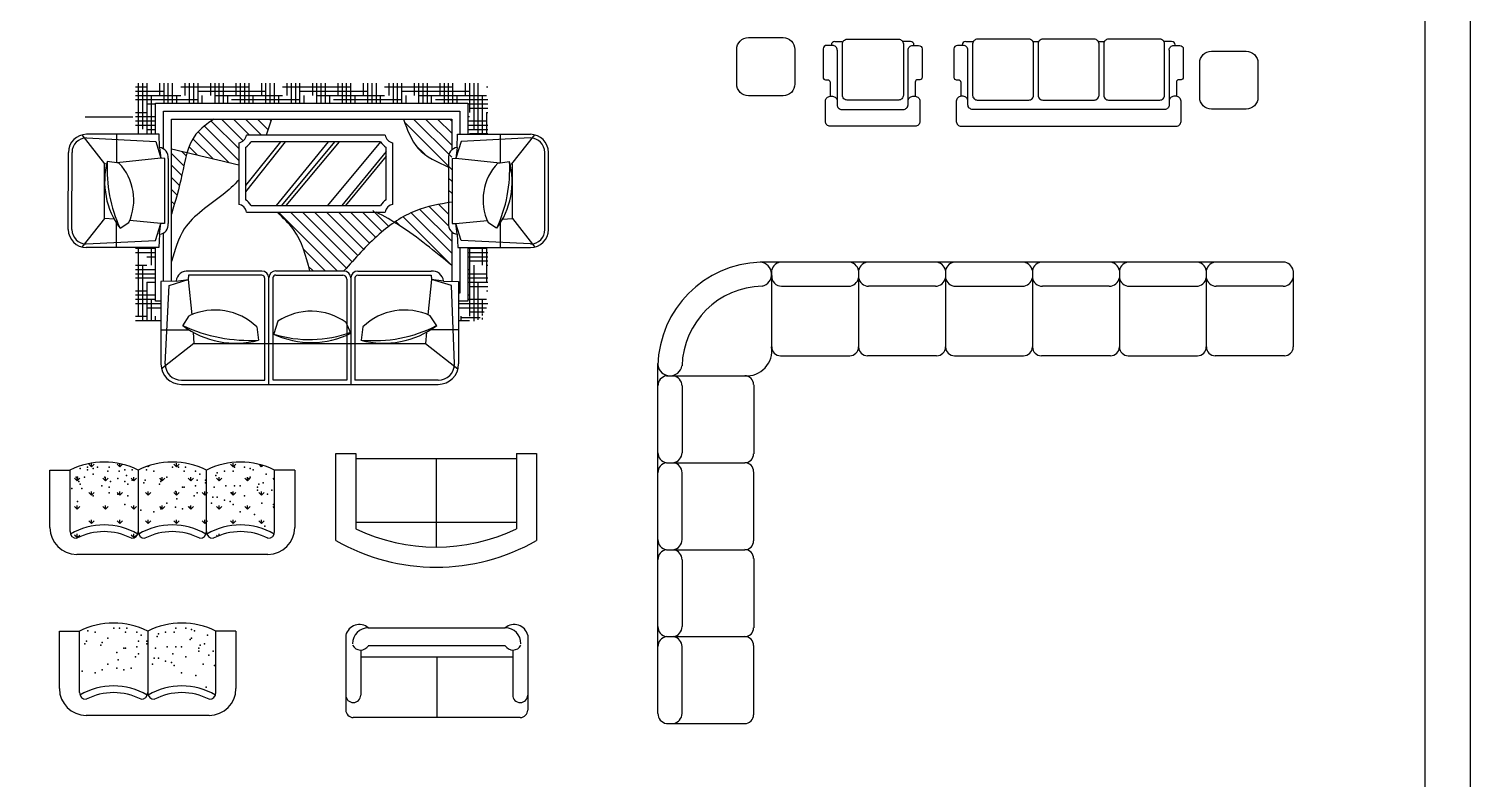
# Model space of a CAD drawing. Header units: inches. Extents: x 10.2 to 52.7, y 13.8 to 38.6.
# Drawn here: x 41.96 to 52.73, y 22.04 to 27.66 of the extents above; entities that cross this region are included whole.
import ezdxf

# ---------------------------------------------------------------- set-up
doc = ezdxf.new("R2010")
doc.units = ezdxf.units.IN
doc.header["$MEASUREMENT"] = 0
for name, color, linetype in [('02', 2, 'Continuous'), ('1', 1, 'Continuous'), ('4', 4, 'Continuous'), ('kadrbm', 4, 'Continuous')]:
    doc.layers.add(name, color=color, linetype=linetype)

# ---------------------------------------------------------------- blocks, each defined once
blk = doc.blocks.new('kadrbm')
at = {"layer": 'kadrbm', "color": 4}
blk.add_lwpolyline([(0, 0), (0, 24.797), (21, 24.797), (21, 0), (0, 0)], close=True, dxfattribs=at)
blk.add_lwpolyline([(20.663, 0.326), (20.663, 24.46), (0.337, 24.46), (0.337, 0.326), (20.663, 0.326)], dxfattribs=at)

msp = doc.modelspace()

# ---------------------------------------------------------------- hatches: boundary and pattern name
at = {"layer": '1'}
h = msp.add_hatch(dxfattribs=at)
h.set_pattern_fill('HOUND,_O', color=256, scale=0.02, angle=270)
h.set_pattern_definition([(270, (49.94884, 29.31705), (0.03175, -0.127), [0.508, -0.254]), (360, (49.94884, 29.31705), (-0.127, 0.03175), [0.508, -0.254])])
h.paths.add_polyline_path([(45.237, 27.1), (45.237, 26.867), (45.387, 26.867), (45.387, 27.25), (42.752, 27.25), (42.752, 26.867), (42.902, 26.867), (42.902, 27.1)])
h.paths.add_polyline_path([(45.387, 26.02), (45.237, 26.02), (45.237, 25.62), (45.169, 25.62), (45.169, 25.47), (45.308, 25.47), (45.31, 25.478), (45.322, 25.486), (45.333, 25.478), (45.344, 25.482), (45.356, 25.478), (45.365, 25.475), (45.37, 25.48), (45.356, 25.487), (45.362, 25.493), (45.355, 25.496), (45.342, 25.494), (45.342, 25.508), (45.352, 25.522), (45.342, 25.53), (45.351, 25.536), (45.359, 25.539), (45.363, 25.549), (45.369, 25.546), (45.382, 25.548), (45.387, 25.549), (45.387, 25.561), (45.384, 25.564), (45.375, 25.56), (45.38, 25.578), (45.387, 25.578)])
h.paths.add_polyline_path([(42.902, 25.62), (42.902, 26.02), (42.752, 26.02), (42.752, 25.47), (42.943, 25.47), (42.943, 25.62)])

# ---------------------------------------------------------------- linework, layer by layer
at = {"layer": '02'}
for p, q in [((47.956, 27.532), (47.956, 27.535)), ((47.982, 27.561), (48.039, 27.561)), ((47.999, 27.497), (47.999, 27.088)), ((48.547, 27.561), (48.489, 27.561)), ((48.573, 27.532), (48.573, 27.535)), ((48.933, 27.532), (48.933, 27.535)), ((48.96, 27.561), (49.017, 27.561)), ((49.462, 27.561), (49.507, 27.561)), ((49.952, 27.561), (49.997, 27.561)), ((50.5, 27.561), (50.442, 27.561)), ((50.482, 27.497), (50.482, 27.088)), ((50.526, 27.532), (50.526, 27.535)), ((42.524, 26.645), (42.353, 26.863)), ((42.524, 26.645), (42.353, 26.863)), ((42.611, 26.867), (42.611, 26.655)), ((43.873, 26.811), (43.575, 26.437)), ((43.873, 26.811), (43.575, 26.437)), ((43.838, 26.811), (43.575, 26.484)), ((43.575, 26.769), (43.575, 26.377)), ((44.585, 26.811), (43.617, 26.811)), ((44.194, 26.811), (43.804, 26.335)), ((44.241, 26.811), (43.845, 26.335)), ((44.276, 26.811), (43.876, 26.335)), ((44.276, 26.811), (43.876, 26.335)), ((44.585, 26.811), (44.188, 26.335)), ((44.585, 26.811), (44.188, 26.335)), ((44.627, 26.739), (44.295, 26.335)), ((44.627, 26.739), (44.295, 26.335)), ((44.627, 26.377), (44.627, 26.769)), ((42.537, 26.646), (42.52, 26.644)), ((42.52, 26.238), (42.52, 26.644)), ((42.943, 26.688), (42.614, 26.654)), ((42.943, 26.688), (42.614, 26.654)), ((44.627, 26.704), (44.323, 26.335)), ((44.627, 26.704), (44.323, 26.335)), ((43.617, 26.335), (44.585, 26.335)), ((42.52, 26.238), (42.352, 26.024)), ((42.52, 26.238), (42.352, 26.024)), ((42.594, 26.232), (42.52, 26.238)), ((42.594, 26.232), (42.52, 26.238)), ((42.61, 26.02), (42.61, 26.205)), ((42.942, 26.2), (42.71, 26.223)), ((42.942, 26.2), (42.71, 26.223)), ((51.334, 25.911), (47.423, 25.911)), ((43.147, 25.782), (43.173, 25.518)), ((43.147, 25.782), (43.173, 25.518)), ((47.509, 25.847), (47.509, 25.277)), ((48.159, 25.847), (48.159, 25.277)), ((48.809, 25.847), (48.809, 25.277)), ((49.459, 25.847), (49.459, 25.277)), ((50.109, 25.847), (50.109, 25.277)), ((50.759, 25.847), (50.759, 25.277)), ((51.409, 25.847), (51.409, 25.277)), ((47.584, 25.731), (48.084, 25.731)), ((48.734, 25.731), (48.234, 25.731)), ((48.884, 25.731), (49.384, 25.731)), ((50.034, 25.731), (49.534, 25.731)), ((50.184, 25.731), (50.684, 25.731)), ((51.334, 25.731), (50.834, 25.731)), ((42.943, 25.405), (43.153, 25.405)), ((43.184, 25.387), (43.19, 25.303)), ((43.19, 25.303), (42.948, 25.113)), ((43.19, 25.303), (42.948, 25.113)), ((43.19, 25.303), (44.921, 25.303)), ((46.659, 22.536), (46.659, 25.152)), ((47.576, 25.211), (48.093, 25.211)), ((48.743, 25.211), (48.226, 25.211)), ((48.876, 25.211), (49.393, 25.211)), ((50.043, 25.211), (49.526, 25.211)), ((50.176, 25.211), (50.693, 25.211)), ((51.343, 25.211), (50.826, 25.211)), ((43.096, 25.028), (43.72, 25.028)), ((44.332, 25.029), (43.781, 25.029)), ((46.723, 25.061), (47.308, 25.061)), ((46.839, 24.986), (46.839, 24.486)), ((47.375, 24.994), (47.375, 24.477)), ((42.423, 24.381), (42.403, 24.401)), ((42.423, 24.381), (42.423, 24.408)), ((42.423, 24.381), (42.443, 24.401)), ((42.635, 24.381), (42.615, 24.401)), ((42.635, 24.381), (42.635, 24.404)), ((42.635, 24.381), (42.654, 24.399)), ((42.635, 24.381), (42.654, 24.399)), ((42.847, 24.381), (42.843, 24.385)), ((42.847, 24.381), (42.843, 24.385)), ((42.847, 24.381), (42.856, 24.389)), ((42.847, 24.381), (42.847, 24.386)), ((43.06, 24.381), (43.04, 24.401)), ((43.06, 24.381), (43.06, 24.409)), ((43.06, 24.381), (43.079, 24.401)), ((43.484, 24.381), (43.464, 24.401)), ((43.484, 24.381), (43.484, 24.409)), ((43.484, 24.381), (43.504, 24.401)), ((43.696, 24.381), (43.679, 24.398)), ((43.696, 24.381), (43.696, 24.394)), ((43.696, 24.381), (43.706, 24.391)), ((43.696, 24.381), (43.706, 24.391)), ((45.601, 24.441), (44.401, 24.441)), ((46.723, 24.411), (47.308, 24.411)), ((42.113, 23.926), (42.113, 24.356)), ((42.113, 24.356), (42.263, 24.356)), ((42.263, 23.896), (42.263, 24.356)), ((42.317, 24.275), (42.297, 24.295)), ((42.317, 24.275), (42.317, 24.303)), ((42.317, 24.275), (42.337, 24.295)), ((42.529, 24.275), (42.509, 24.295)), ((42.529, 24.275), (42.529, 24.303)), ((42.529, 24.275), (42.549, 24.295)), ((42.741, 24.275), (42.721, 24.295)), ((42.741, 24.275), (42.741, 24.303)), ((42.741, 24.275), (42.761, 24.295)), ((42.773, 24.356), (42.773, 23.896)), ((42.953, 24.275), (42.934, 24.295)), ((42.953, 24.275), (42.953, 24.303)), ((42.953, 24.275), (42.973, 24.295)), ((43.166, 24.275), (43.146, 24.295)), ((43.166, 24.275), (43.166, 24.303)), ((43.166, 24.275), (43.186, 24.295)), ((43.283, 23.896), (43.283, 24.356)), ((43.378, 24.275), (43.358, 24.295)), ((43.378, 24.275), (43.378, 24.303)), ((43.378, 24.275), (43.398, 24.295)), ((43.59, 24.275), (43.57, 24.295)), ((43.59, 24.275), (43.59, 24.303)), ((43.59, 24.275), (43.61, 24.295)), ((43.793, 24.284), (43.782, 24.295)), ((43.793, 24.284), (43.782, 24.295)), ((43.793, 23.896), (43.793, 24.356)), ((43.943, 24.356), (43.793, 24.356)), ((43.943, 24.356), (43.943, 23.926)), ((46.839, 23.836), (46.839, 24.336)), ((47.375, 23.827), (47.375, 24.344)), ((42.423, 24.169), (42.403, 24.189)), ((42.423, 24.169), (42.423, 24.197)), ((42.423, 24.169), (42.443, 24.189)), ((42.635, 24.169), (42.615, 24.189)), ((42.635, 24.169), (42.635, 24.197)), ((42.635, 24.169), (42.655, 24.189)), ((42.847, 24.169), (42.828, 24.189)), ((42.847, 24.169), (42.847, 24.197)), ((42.847, 24.169), (42.867, 24.189)), ((43.06, 24.169), (43.04, 24.189)), ((43.06, 24.169), (43.06, 24.197)), ((43.06, 24.169), (43.079, 24.189)), ((43.272, 24.169), (43.252, 24.189)), ((43.272, 24.169), (43.272, 24.197)), ((43.272, 24.169), (43.283, 24.18)), ((43.272, 24.169), (43.283, 24.18)), ((43.283, 24.18), (43.292, 24.189)), ((43.283, 24.18), (43.292, 24.189)), ((43.484, 24.169), (43.464, 24.189)), ((43.484, 24.169), (43.484, 24.197)), ((43.484, 24.169), (43.504, 24.189)), ((43.696, 24.169), (43.676, 24.189)), ((43.696, 24.169), (43.696, 24.197)), ((43.696, 24.169), (43.716, 24.189)), ((42.317, 24.063), (42.297, 24.083)), ((42.317, 24.063), (42.317, 24.091)), ((42.317, 24.063), (42.337, 24.083)), ((42.529, 24.063), (42.509, 24.083)), ((42.529, 24.063), (42.529, 24.091)), ((42.529, 24.063), (42.549, 24.083)), ((42.741, 24.063), (42.721, 24.083)), ((42.741, 24.063), (42.741, 24.091)), ((42.741, 24.063), (42.761, 24.083)), ((42.953, 24.063), (42.934, 24.083)), ((42.953, 24.063), (42.953, 24.091)), ((42.953, 24.063), (42.973, 24.083)), ((43.166, 24.063), (43.146, 24.083)), ((43.166, 24.063), (43.166, 24.091)), ((43.166, 24.063), (43.186, 24.083)), ((43.378, 24.063), (43.358, 24.083)), ((43.378, 24.063), (43.378, 24.091)), ((43.378, 24.063), (43.398, 24.083)), ((43.59, 24.063), (43.57, 24.083)), ((43.59, 24.063), (43.59, 24.091)), ((43.59, 24.063), (43.61, 24.083)), ((43.793, 24.071), (43.782, 24.083)), ((43.793, 24.071), (43.782, 24.083)), ((42.423, 23.957), (42.403, 23.977)), ((42.423, 23.957), (42.423, 23.985)), ((42.423, 23.957), (42.443, 23.977)), ((42.635, 23.957), (42.615, 23.977)), ((42.635, 23.957), (42.635, 23.985)), ((42.635, 23.957), (42.655, 23.977)), ((42.847, 23.957), (42.828, 23.977)), ((42.847, 23.957), (42.847, 23.985)), ((42.847, 23.957), (42.867, 23.977)), ((43.06, 23.957), (43.04, 23.977)), ((43.06, 23.957), (43.06, 23.985)), ((43.06, 23.957), (43.079, 23.977)), ((43.272, 23.957), (43.252, 23.977)), ((43.272, 23.957), (43.272, 23.985)), ((43.272, 23.957), (43.283, 23.968)), ((43.272, 23.957), (43.283, 23.968)), ((43.283, 23.968), (43.292, 23.977)), ((43.283, 23.968), (43.292, 23.977)), ((43.484, 23.957), (43.464, 23.977)), ((43.484, 23.957), (43.484, 23.985)), ((43.484, 23.957), (43.504, 23.977)), ((43.696, 23.957), (43.676, 23.977)), ((43.696, 23.957), (43.696, 23.985)), ((43.696, 23.957), (43.716, 23.977)), ((45.601, 23.965), (44.401, 23.965)), ((42.317, 23.851), (42.297, 23.87)), ((42.317, 23.851), (42.297, 23.87)), ((42.317, 23.851), (42.317, 23.879)), ((42.317, 23.851), (42.337, 23.87)), ((42.317, 23.851), (42.337, 23.87)), ((42.741, 23.851), (42.721, 23.87)), ((42.741, 23.851), (42.721, 23.87)), ((42.741, 23.851), (42.741, 23.879)), ((42.741, 23.851), (42.761, 23.87)), ((42.741, 23.851), (42.761, 23.87)), ((43.166, 23.874), (43.166, 23.879)), ((43.183, 23.868), (43.186, 23.87)), ((43.183, 23.868), (43.186, 23.87)), ((43.367, 23.861), (43.358, 23.87)), ((43.367, 23.861), (43.358, 23.87)), ((43.378, 23.866), (43.378, 23.879)), ((43.785, 23.868), (43.782, 23.87)), ((43.743, 23.726), (42.313, 23.726)), ((46.723, 23.761), (47.308, 23.761)), ((46.839, 23.686), (46.839, 23.186)), ((47.375, 23.694), (47.375, 23.177)), ((46.723, 23.111), (47.308, 23.111)), ((46.839, 22.536), (46.839, 23.036)), ((47.375, 22.527), (47.375, 23.044)), ((46.723, 22.461), (47.308, 22.461))]:
    msp.add_line(p, q, dxfattribs=at)
for points in [[(47.336, 27.59), (47.595, 27.59, -0.414214), (47.683, 27.502), (47.683, 27.243, -0.414214), (47.595, 27.155), (47.336, 27.155, -0.414214), (47.248, 27.243), (47.248, 27.502, -0.414214)], [(48.494, 27.158, -0.414214), (48.459, 27.123), (48.074, 27.123, -0.414214), (48.039, 27.158), (48.039, 27.543, -0.414214), (48.074, 27.578), (48.459, 27.578, -0.414214), (48.494, 27.543)], [(49.012, 27.158, 0.414214), (49.047, 27.123), (49.432, 27.123, 0.414214), (49.467, 27.158), (49.467, 27.543, 0.414214), (49.432, 27.578), (49.047, 27.578, 0.414214), (49.012, 27.543)], [(49.502, 27.158, 0.414214), (49.537, 27.123), (49.922, 27.123, 0.414214), (49.957, 27.158), (49.957, 27.543, 0.414214), (49.922, 27.578), (49.537, 27.578, 0.414214), (49.502, 27.543)], [(49.992, 27.158, 0.414214), (50.027, 27.123), (50.412, 27.123, 0.414214), (50.447, 27.158), (50.447, 27.543, 0.414214), (50.412, 27.578), (50.027, 27.578, 0.414214), (49.992, 27.543)], [(50.798, 27.489), (51.057, 27.489, -0.414214), (51.145, 27.401), (51.145, 27.143, -0.414214), (51.057, 27.055), (50.798, 27.055, -0.414214), (50.71, 27.143), (50.71, 27.401, -0.414214)]]:
    msp.add_lwpolyline(points, format="xyb", close=True, dxfattribs=at)
for points in [[(47.999, 27.497, 0.414214), (47.964, 27.532), (47.921, 27.532, 0.414214), (47.894, 27.505), (47.894, 27.293, 0.414214), (47.912, 27.275), (47.928, 27.275, -0.414214), (47.946, 27.258), (47.946, 27.151)], [(47.999, 27.088, 0.414214), (48.034, 27.053), (48.494, 27.053, 0.414214), (48.529, 27.088), (48.529, 27.497)], [(48.529, 27.497, -0.414214), (48.564, 27.532), (48.608, 27.532, -0.414214), (48.634, 27.505), (48.634, 27.293, -0.414214), (48.617, 27.275), (48.601, 27.275, 0.414214), (48.583, 27.258), (48.583, 27.151)], [(48.977, 27.497, 0.414214), (48.942, 27.532), (48.898, 27.532, 0.414214), (48.872, 27.505), (48.872, 27.293, 0.414214), (48.89, 27.275), (48.906, 27.275, -0.414214), (48.923, 27.258), (48.923, 27.151)], [(50.482, 27.088, -0.414214), (50.447, 27.053), (49.012, 27.053, -0.414214), (48.977, 27.088), (48.977, 27.497)], [(50.482, 27.497, -0.414214), (50.517, 27.532), (50.561, 27.532, -0.414214), (50.587, 27.505), (50.587, 27.293, -0.414214), (50.57, 27.275), (50.553, 27.275, 0.414214), (50.536, 27.258), (50.536, 27.151)], [(48.529, 27.116, -0.414214), (48.564, 27.151), (48.582, 27.151, -0.414214), (48.617, 27.116), (48.617, 26.963, -0.414214), (48.582, 26.928), (47.947, 26.928, -0.414214), (47.912, 26.963), (47.912, 27.116, -0.414214), (47.947, 27.151), (47.964, 27.151, -0.414214), (47.999, 27.116)], [(48.977, 27.116, 0.414214), (48.942, 27.151), (48.925, 27.151, 0.414214), (48.89, 27.116), (48.89, 26.963, 0.414214), (48.925, 26.928), (50.535, 26.928, 0.414214), (50.57, 26.963), (50.57, 27.116, 0.414214), (50.535, 27.151), (50.517, 27.151, 0.414214), (50.482, 27.116)]]:
    msp.add_lwpolyline(points, format="xyb", dxfattribs=at)
for centre, radius, start, end in [((47.982, 27.535), 0.0262, 90, 180), ((48.547, 27.535), 0.0262, 0, 90), ((48.96, 27.535), 0.0262, 90, 180), ((50.5, 27.535), 0.0262, 0, 90), ((43.583, 26.803), 0.0576, 180, 180), ((43.515, 26.871), 0.118, 300.4924, 329.5076), ((44.687, 26.871), 0.118, 210.4924, 239.5076), ((44.389, 26.588), 1.87, 178.0856, 178.1274), ((43.515, 26.275), 0.118, 30.4924, 59.5076), ((44.687, 26.275), 0.118, 120.4924, 149.5076), ((47.45, 25.119), 0.792, 91.8327, 178.4719), ((47.418, 25.82), 0.091, 282.7558, 85.5919), ((47.584, 25.835), 0.0761, 90, 170.4442), ((48.084, 25.835), 0.0761, 9.5558, 90), ((48.234, 25.835), 0.0761, 90, 170.4442), ((48.734, 25.835), 0.0761, 9.5558, 90), ((48.884, 25.835), 0.0761, 90, 170.4442), ((49.384, 25.835), 0.0761, 9.5558, 90), ((49.534, 25.835), 0.0761, 90, 170.4442), ((50.034, 25.835), 0.0761, 9.5558, 90), ((50.184, 25.835), 0.0761, 90, 170.4442), ((50.684, 25.835), 0.0761, 9.5558, 90), ((50.834, 25.835), 0.0761, 90, 170.4442), ((51.334, 25.835), 0.0761, 9.5558, 90), ((47.584, 25.806), 0.0747, 176.0946, 270.3918), ((48.084, 25.807), 0.0761, 270, 350.4442), ((48.234, 25.807), 0.0761, 189.5558, 270), ((48.734, 25.807), 0.0761, 270, 350.4442), ((48.884, 25.807), 0.0761, 189.5558, 270), ((49.384, 25.807), 0.0761, 270, 350.4442), ((49.534, 25.807), 0.0761, 189.5558, 270), ((50.034, 25.807), 0.0761, 270, 350.4442), ((50.184, 25.807), 0.0761, 189.5558, 270), ((50.684, 25.807), 0.0761, 270, 350.4442), ((50.834, 25.807), 0.0761, 189.5558, 270), ((51.334, 25.807), 0.0761, 270, 350.4442), ((47.451, 25.119), 0.612, 91.1582, 178.4387), ((47.319, 25.252), 0.192, 266.7676, 7.5058), ((47.576, 25.277), 0.0663, 180, 270.029), ((48.093, 25.277), 0.0663, 269.971, 0), ((48.226, 25.277), 0.0663, 180, 270.029), ((48.743, 25.277), 0.0663, 269.971, 0), ((48.876, 25.277), 0.0663, 180, 270.029), ((49.393, 25.277), 0.0663, 269.971, 0), ((49.526, 25.277), 0.0663, 180, 270.029), ((50.043, 25.277), 0.0663, 269.971, 0), ((50.176, 25.277), 0.0663, 180, 270.029), ((50.693, 25.277), 0.0663, 269.971, 0), ((50.826, 25.277), 0.0663, 180, 270.029), ((51.343, 25.277), 0.0663, 269.971, 0), ((46.749, 25.152), 0.091, 187.184, 350.02), ((46.735, 24.986), 0.0761, 99.5558, 180), ((46.763, 24.986), 0.0761, 0, 80.4442), ((47.308, 24.995), 0.0663, 359.971, 90), ((46.735, 24.486), 0.0761, 180, 260.4442), ((46.763, 24.486), 0.0761, 279.5558, 0), ((47.308, 24.477), 0.0663, 270, 0.029), ((42.518, 23.844), 0.572, 63.519, 116.481), ((43.028, 23.844), 0.572, 63.519, 116.481), ((43.538, 23.844), 0.572, 63.519, 116.481), ((46.735, 24.336), 0.0761, 99.5558, 180), ((46.763, 24.336), 0.0761, 0, 80.4442), ((47.308, 24.345), 0.0663, 359.971, 90), ((42.313, 23.926), 0.2, 180, 270), ((42.518, 23.451), 0.495, 59.4911, 120.5089), ((43.028, 23.451), 0.495, 59.4911, 120.5089), ((43.538, 23.451), 0.495, 59.4911, 120.5089), ((43.743, 23.926), 0.2, 270, 0), ((42.313, 23.896), 0.05, 180, 270), ((42.518, 23.451), 0.445, 62.5861, 117.4139), ((42.723, 23.896), 0.05, 270, 0), ((42.823, 23.896), 0.05, 180, 270), ((43.028, 23.451), 0.445, 62.5861, 117.4139), ((43.233, 23.896), 0.05, 270, 0), ((43.333, 23.896), 0.05, 180, 270), ((43.538, 23.451), 0.445, 62.5861, 117.4139), ((43.743, 23.896), 0.05, 270, 0), ((46.735, 23.836), 0.0761, 180, 260.4442), ((46.763, 23.836), 0.0761, 279.5558, 0), ((47.308, 23.827), 0.0663, 270, 0.029), ((46.735, 23.686), 0.0761, 99.5558, 180), ((46.763, 23.686), 0.0761, 0, 80.4442), ((47.308, 23.695), 0.0663, 359.971, 90), ((46.735, 23.186), 0.0761, 180, 260.4442), ((46.763, 23.186), 0.0761, 279.5558, 0), ((47.308, 23.177), 0.0663, 270, 0.029), ((46.735, 23.036), 0.0761, 99.5558, 180), ((46.763, 23.036), 0.0761, 0, 80.4442), ((47.308, 23.045), 0.0663, 359.971, 90), ((46.735, 22.536), 0.0761, 180, 260.4442), ((46.763, 22.536), 0.0761, 279.5558, 0), ((47.308, 22.527), 0.0663, 270, 0.029)]:
    msp.add_arc(centre, radius, start, end, dxfattribs=at)
for p in [(42.34, 24.368), (42.394, 24.379), (42.394, 24.358), (42.437, 24.368), (42.469, 24.379), (42.556, 24.379), (42.674, 24.358), (42.728, 24.358), (42.836, 24.358), (43.03, 24.379), (43.073, 24.379), (43.126, 24.379), (43.493, 24.379), (43.568, 24.379), (43.611, 24.368), (43.633, 24.358), (42.308, 24.304), (42.319, 24.304), (42.319, 24.293), (42.329, 24.271), (42.34, 24.25), (42.372, 24.304), (42.437, 24.325), (42.523, 24.304), (42.545, 24.347), (42.566, 24.271), (42.62, 24.293), (42.631, 24.347), (42.674, 24.271), (42.685, 24.315), (42.696, 24.25), (42.728, 24.282), (42.814, 24.261), (42.825, 24.282), (42.889, 24.347), (42.933, 24.25), (42.943, 24.271), (42.986, 24.304), (43.116, 24.347), (43.202, 24.347), (43.213, 24.282), (43.234, 24.325), (43.277, 24.282), (43.277, 24.261), (43.353, 24.315), (43.363, 24.336), (43.417, 24.347), (43.482, 24.347), (43.6, 24.293), (43.611, 24.304), (43.676, 24.25), (43.708, 24.261), (43.73, 24.325), (42.276, 24.218), (42.351, 24.218), (42.437, 24.164), (42.502, 24.239), (42.556, 24.228), (42.556, 24.185), (42.62, 24.175), (42.696, 24.164), (43.051, 24.196), (43.062, 24.142), (43.105, 24.228), (43.116, 24.228), (43.191, 24.164), (43.202, 24.239), (43.213, 24.185), (43.331, 24.153), (43.342, 24.228), (43.363, 24.153), (43.428, 24.239), (43.471, 24.185), (43.493, 24.239), (43.536, 24.239), (43.568, 24.164), (43.665, 24.228), (43.665, 24.207), (43.74, 24.175), (43.773, 24.207), (42.319, 24.121), (42.674, 24.099), (42.793, 24.056), (42.889, 24.045), (42.943, 24.067), (42.986, 24.11), (43.051, 24.078), (43.105, 24.067), (43.159, 24.078), (43.32, 24.11), (43.417, 24.132), (43.46, 24.121), (43.482, 24.099), (43.536, 24.045), (43.697, 24.11), (43.784, 24.099), (43.643, 24.024), (43.719, 23.938)]:
    msp.add_point(p, dxfattribs=at)
at = {"layer": '1'}
for p, q in [((42.773, 27.25), (42.773, 26.867)), ((42.377, 26.997), (42.734, 26.997)), ((43.319, 26.966), (43.525, 26.76)), ((43.319, 26.966), (43.525, 26.76)), ((43.396, 26.98), (43.558, 26.818)), ((43.485, 26.98), (43.604, 26.861)), ((43.485, 26.98), (43.604, 26.861)), ((43.575, 26.98), (43.694, 26.861)), ((43.575, 26.98), (43.694, 26.861)), ((43.665, 26.98), (43.744, 26.901)), ((43.755, 26.98), (43.767, 26.968)), ((43.755, 26.98), (43.767, 26.968)), ((44.764, 26.959), (45.117, 26.605)), ((44.832, 26.98), (45.117, 26.695)), ((44.832, 26.98), (45.117, 26.695)), ((44.922, 26.98), (45.117, 26.785)), ((45.012, 26.98), (45.117, 26.875)), ((45.012, 26.98), (45.117, 26.875)), ((45.102, 26.98), (45.117, 26.965)), ((45.102, 26.98), (45.117, 26.965)), ((42.929, 26.867), (42.386, 26.867)), ((42.386, 26.84), (42.904, 26.813)), ((42.933, 26.768), (42.929, 26.867)), ((43.221, 26.885), (43.452, 26.654)), ((43.268, 26.928), (43.525, 26.671)), ((44.62, 26.861), (43.583, 26.861)), ((45.158, 26.768), (45.161, 26.867)), ((45.158, 26.768), (45.161, 26.867)), ((45.161, 26.867), (45.705, 26.867)), ((45.705, 26.84), (45.187, 26.813)), ((45.48, 26.867), (45.48, 26.655)), ((45.567, 26.645), (45.738, 26.863)), ((45.567, 26.645), (45.738, 26.863)), ((42.25, 26.155), (42.251, 26.732)), ((42.277, 26.155), (42.278, 26.732)), ((42.904, 26.813), (42.943, 26.688)), ((42.904, 26.813), (42.943, 26.688)), ((42.933, 26.768), (42.943, 26.688)), ((43.099, 26.738), (43.132, 26.705)), ((43.099, 26.738), (43.132, 26.705)), ((43.153, 26.773), (43.216, 26.71)), ((43.182, 26.834), (43.334, 26.683)), ((43.525, 26.803), (43.525, 26.342)), ((44.677, 26.342), (44.677, 26.803)), ((44.847, 26.785), (44.915, 26.718)), ((44.847, 26.785), (44.915, 26.718)), ((45.187, 26.813), (45.147, 26.688)), ((45.187, 26.813), (45.147, 26.688)), ((45.158, 26.768), (45.147, 26.688)), ((45.158, 26.768), (45.147, 26.688)), ((45.814, 26.155), (45.813, 26.732)), ((45.814, 26.155), (45.813, 26.732)), ((45.841, 26.155), (45.84, 26.732)), ((42.63, 26.652), (42.542, 26.664)), ((42.63, 26.652), (42.542, 26.664)), ((42.971, 26.686), (42.943, 26.688)), ((42.971, 26.686), (42.943, 26.688)), ((42.97, 26.686), (42.97, 26.201)), ((42.997, 26.686), (42.997, 26.201)), ((43.022, 26.724), (43.115, 26.632)), ((43.022, 26.724), (43.115, 26.632)), ((43.022, 26.635), (43.099, 26.558)), ((43.022, 26.635), (43.099, 26.558)), ((45.094, 26.686), (45.094, 26.201)), ((45.12, 26.686), (45.147, 26.688)), ((45.12, 26.686), (45.147, 26.688)), ((45.121, 26.686), (45.121, 26.201)), ((45.147, 26.688), (45.477, 26.654)), ((45.147, 26.688), (45.477, 26.654)), ((45.461, 26.652), (45.549, 26.664)), ((45.461, 26.652), (45.549, 26.664)), ((45.553, 26.646), (45.571, 26.644)), ((45.553, 26.646), (45.571, 26.644)), ((45.571, 26.238), (45.571, 26.644)), ((43.022, 26.545), (43.082, 26.485)), ((43.022, 26.545), (43.082, 26.485)), ((45.094, 26.539), (45.117, 26.516)), ((45.094, 26.539), (45.117, 26.516)), ((43.022, 26.455), (43.063, 26.414)), ((43.022, 26.455), (43.063, 26.414)), ((45.094, 26.449), (45.117, 26.426)), ((45.094, 26.449), (45.117, 26.426)), ((43.022, 26.365), (43.044, 26.344)), ((43.022, 26.365), (43.044, 26.344)), ((44.527, 26.298), (44.647, 26.178)), ((44.527, 26.298), (44.647, 26.178)), ((44.878, 26.305), (45.117, 26.067)), ((44.948, 26.326), (45.095, 26.179)), ((44.948, 26.326), (45.095, 26.179)), ((45.021, 26.342), (45.094, 26.269)), ((45.021, 26.342), (45.094, 26.269)), ((45.094, 26.359), (45.097, 26.356)), ((45.094, 26.359), (45.097, 26.356)), ((42.637, 26.164), (42.702, 26.207)), ((42.903, 26.074), (42.942, 26.2)), ((42.903, 26.074), (42.942, 26.2)), ((42.932, 26.12), (42.942, 26.2)), ((42.932, 26.12), (42.942, 26.2)), ((42.97, 26.201), (42.942, 26.2)), ((42.97, 26.201), (42.942, 26.2)), ((43.022, 26.275), (43.023, 26.274)), ((43.022, 26.275), (43.023, 26.274)), ((43.583, 26.285), (44.62, 26.285)), ((43.821, 26.285), (44.261, 25.845)), ((43.911, 26.285), (44.33, 25.866)), ((43.911, 26.285), (44.33, 25.866)), ((44.001, 26.285), (44.372, 25.914)), ((44.001, 26.285), (44.372, 25.914)), ((44.091, 26.285), (44.415, 25.961)), ((44.18, 26.285), (44.458, 26.007)), ((44.18, 26.285), (44.458, 26.007)), ((44.27, 26.285), (44.503, 26.052)), ((44.27, 26.285), (44.503, 26.052)), ((44.36, 26.285), (44.549, 26.096)), ((44.45, 26.285), (44.597, 26.138)), ((44.45, 26.285), (44.597, 26.138)), ((44.699, 26.215), (44.737, 26.177)), ((44.699, 26.215), (44.737, 26.177)), ((44.755, 26.249), (45.117, 25.887)), ((44.755, 26.249), (45.117, 25.887)), ((44.814, 26.28), (45.117, 25.977)), ((44.814, 26.28), (45.117, 25.977)), ((45.121, 26.201), (45.148, 26.2)), ((45.121, 26.201), (45.148, 26.2)), ((45.148, 26.2), (45.381, 26.223)), ((45.159, 26.12), (45.148, 26.2)), ((45.159, 26.12), (45.148, 26.2)), ((45.188, 26.074), (45.148, 26.2)), ((45.453, 26.164), (45.388, 26.207)), ((45.481, 26.02), (45.481, 26.205)), ((45.497, 26.232), (45.571, 26.238)), ((45.497, 26.232), (45.571, 26.238)), ((45.571, 26.238), (45.739, 26.024)), ((45.571, 26.238), (45.739, 26.024)), ((42.932, 26.12), (42.928, 26.02)), ((42.932, 26.12), (42.928, 26.02)), ((45.159, 26.12), (45.162, 26.02)), ((42.385, 26.047), (42.903, 26.074)), ((42.928, 26.02), (42.385, 26.02)), ((44.008, 26.009), (44.171, 25.845)), ((45.162, 26.02), (45.706, 26.02)), ((45.706, 26.047), (45.188, 26.074)), ((45.706, 26.047), (45.188, 26.074)), ((44.047, 25.879), (44.082, 25.845)), ((44.047, 25.879), (44.082, 25.845)), ((43.056, 25.77), (42.943, 25.766)), ((43.056, 25.77), (42.943, 25.766)), ((42.943, 25.766), (42.943, 25.15)), ((43.004, 25.737), (43.147, 25.782)), ((43.056, 25.77), (43.147, 25.782)), ((43.056, 25.77), (43.147, 25.782)), ((43.148, 25.813), (43.147, 25.782)), ((43.698, 25.844), (43.148, 25.844)), ((43.698, 25.813), (43.148, 25.813)), ((43.72, 25.028), (43.72, 25.794)), ((43.749, 24.997), (43.749, 25.793)), ((43.781, 25.029), (43.781, 25.794)), ((43.801, 25.845), (44.311, 25.845)), ((43.801, 25.814), (44.302, 25.814)), ((44.332, 25.784), (44.332, 25.029)), ((44.362, 25.794), (44.362, 24.998)), ((44.393, 25.794), (44.393, 25.028)), ((44.414, 25.844), (44.964, 25.844)), ((44.414, 25.813), (44.964, 25.813)), ((44.965, 25.782), (44.938, 25.518)), ((44.965, 25.782), (44.938, 25.518)), ((44.964, 25.813), (44.965, 25.782)), ((44.964, 25.813), (44.965, 25.782)), ((45.115, 25.737), (44.965, 25.782)), ((45.056, 25.77), (44.965, 25.782)), ((45.115, 25.737), (44.965, 25.782)), ((45.056, 25.77), (45.169, 25.766)), ((45.056, 25.77), (45.169, 25.766)), ((45.169, 25.766), (45.169, 25.15)), ((42.974, 25.15), (43.004, 25.737)), ((42.974, 25.15), (43.004, 25.737)), ((45.138, 25.15), (45.115, 25.737)), ((43.107, 25.436), (43.155, 25.51)), ((43.817, 25.469), (43.786, 25.374)), ((43.817, 25.469), (43.786, 25.374)), ((44.362, 25.379), (44.328, 25.46)), ((44.362, 25.379), (44.328, 25.46)), ((45.005, 25.436), (44.957, 25.51)), ((45.186, 25.497), (45.329, 25.497)), ((43.659, 25.427), (43.673, 25.328)), ((43.659, 25.427), (43.673, 25.328)), ((44.362, 25.422), (44.363, 25.422)), ((44.452, 25.427), (44.439, 25.328)), ((44.928, 25.387), (44.921, 25.303)), ((44.928, 25.387), (44.921, 25.303)), ((45.169, 25.405), (44.959, 25.405)), ((44.921, 25.303), (45.164, 25.113)), ((44.921, 25.303), (45.164, 25.113)), ((45.016, 25.028), (44.393, 25.028)), ((43.096, 24.997), (45.016, 24.997)), ((44.493, 23.176), (45.517, 23.176)), ((42.184, 23.152), (42.334, 23.152)), ((42.184, 22.722), (42.184, 23.152)), ((42.334, 22.692), (42.334, 23.152)), ((42.844, 23.152), (42.844, 22.692)), ((43.504, 23.152), (43.354, 23.152)), ((43.354, 22.692), (43.354, 23.152)), ((43.504, 23.152), (43.504, 22.722)), ((44.325, 23.122), (44.325, 22.562)), ((45.685, 23.122), (45.685, 22.562)), ((44.437, 23.011), (44.437, 22.674)), ((44.437, 22.96), (45.573, 22.96)), ((44.493, 23.044), (45.517, 23.044)), ((45.005, 22.96), (45.005, 22.506)), ((45.573, 23.011), (45.573, 22.674)), ((43.304, 22.522), (42.384, 22.522)), ((45.629, 22.506), (44.381, 22.506))]:
    msp.add_line(p, q, dxfattribs=at)
for points in [[(42.902, 26.867), (42.902, 27.1), (45.237, 27.1), (45.237, 26.867)], [(42.962, 26.758), (42.962, 27.04), (45.177, 27.04), (45.177, 26.867)], [(43.022, 25.769), (43.022, 26.98), (45.117, 26.98), (45.117, 26.749)], [(42.962, 25.767), (42.962, 26.13)], [(45.117, 26.139), (45.117, 25.768)], [(42.943, 25.62), (42.902, 25.62), (42.902, 26.02)], [(45.237, 26.02), (45.237, 25.62), (45.169, 25.62)], [(45.177, 26.02), (45.177, 25.68), (45.169, 25.68)]]:
    msp.add_lwpolyline(points, dxfattribs=at)
for centre, radius, start, end in [((42.386, 26.732), 0.135, 90, 180), ((42.386, 26.732), 0.108, 90, 180), ((43.515, 26.871), 0.0685, 278.4918, 351.5082), ((44.687, 26.871), 0.0685, 188.4918, 261.5082), ((45.705, 26.732), 0.135, 0, 90), ((45.705, 26.732), 0.108, 0, 90), ((42.925, 26.695), 0.0734, 353.4179, 83.5749), ((45.166, 26.695), 0.0734, 96.4251, 186.5821), ((43.103, 26.512), 0.581, 164.928, 216.7929), ((43.586, 26.605), 1.046, 176.7935, 204.9275), ((42.342, 26.376), 0.398, 334.7866, 43.8058), ((45.749, 26.376), 0.398, 136.1942, 205.2134), ((44.505, 26.605), 1.046, 335.0725, 3.2065), ((44.988, 26.512), 0.581, 323.2071, 15.072), ((43.701, 26.588), 1.87, 1.8726, 1.9144), ((43.515, 26.275), 0.0685, 8.4918, 81.5082), ((44.687, 26.275), 0.0685, 98.4918, 171.5082), ((42.924, 26.192), 0.0734, 276.4251, 6.5821), ((45.167, 26.192), 0.0734, 173.4179, 263.5749), ((42.385, 26.155), 0.135, 180, 270), ((42.385, 26.155), 0.108, 180, 270), ((45.706, 26.155), 0.135, 270, 0), ((45.706, 26.155), 0.108, 270, 0), ((43.139, 25.761), 0.0832, 83.4179, 173.5749), ((43.698, 25.793), 0.051, 0, 90), ((43.698, 25.793), 0.0204, 0, 90), ((43.801, 25.794), 0.051, 90, 180), ((43.801, 25.794), 0.0204, 90, 180), ((44.302, 25.784), 0.03, 0, 90), ((44.311, 25.793), 0.051, 0, 90), ((44.414, 25.793), 0.051, 90, 180), ((44.414, 25.793), 0.0204, 90, 180), ((44.973, 25.761), 0.0832, 6.4251, 96.5821), ((43.347, 25.102), 0.451, 46.1942, 115.2134), ((44.066, 25.093), 0.451, 54.4888, 123.508), ((44.765, 25.102), 0.451, 64.7866, 133.8058), ((43.501, 25.964), 0.659, 233.2071, 285.072), ((43.606, 26.511), 1.185, 245.0725, 273.2065), ((44.61, 25.964), 0.659, 254.928, 306.7929), ((44.535, 26.355), 1.031, 264.6406, 297.0804), ((44.054, 26.211), 0.879, 252.2742, 290.5658), ((44.068, 25.969), 0.659, 244.6302, 296.4951), ((43.68, 27.421), 2.119, 288.7972, 288.812), ((43.68, 27.421), 2.145, 288.5655, 288.5801), ((43.096, 25.15), 0.153, 180, 270), ((43.096, 25.15), 0.122, 180, 270), ((45.016, 25.15), 0.153, 270, 0), ((45.016, 25.15), 0.122, 270, 0), ((42.589, 22.64), 0.572, 63.519, 116.481), ((43.099, 22.64), 0.572, 63.519, 116.481), ((44.426, 23.097), 0.104, 49.4903, 166.0956), ((44.493, 23.058), 0.118, 90, 180), ((45.585, 23.097), 0.104, 13.9044, 130.5097), ((45.517, 23.058), 0.118, 0, 90), ((44.436, 23.078), 0.0675, 207.5874, 328.9876), ((45.575, 23.078), 0.0675, 211.0124, 332.4126), ((42.589, 22.247), 0.495, 59.4911, 120.5089), ((43.099, 22.247), 0.495, 59.4911, 120.5089), ((42.384, 22.722), 0.2, 180, 270), ((42.384, 22.692), 0.05, 180, 270), ((42.589, 22.247), 0.445, 62.5861, 117.4139), ((42.794, 22.692), 0.05, 270, 0), ((42.894, 22.692), 0.05, 180, 270), ((43.099, 22.247), 0.445, 62.5861, 117.4139), ((43.304, 22.722), 0.2, 270, 0), ((43.304, 22.692), 0.05, 270, 0), ((44.381, 22.674), 0.056, 180, 0), ((45.629, 22.674), 0.056, 180, 0), ((44.381, 22.562), 0.056, 180, 270), ((45.629, 22.562), 0.056, 270, 0)]:
    msp.add_arc(centre, radius, start, end, dxfattribs=at)
for points in [[(43.339, 26.98), (43.205, 26.867), (43.1, 26.563), (43.022, 26.271)], [(44.756, 26.98), (44.867, 26.761), (45.094, 26.621)], [(45.117, 26.36), (44.849, 26.295), (44.575, 26.12), (44.311, 25.845)], [(44.056, 25.845), (43.934, 26.155), (43.811, 26.285)]]:
    msp.add_spline(points, degree=3, dxfattribs=at)
for points in [[(43.771, 26.98), (43.757, 26.94), (43.744, 26.9), (43.73, 26.861)], [(43.525, 26.636), (43.358, 26.678), (43.19, 26.717), (43.022, 26.756)]]:
    msp.add_open_spline(points, degree=3, dxfattribs=at)
for points, knots in [([(43.525, 26.525), (43.489, 26.486), (43.353, 26.361), (43.106, 26.218), (43.047, 26.002), (43.022, 25.915)], [521.984925, 521.984925, 521.984925, 521.984925, 677.365627, 1065.856035, 1328.781718, 1328.781718, 1328.781718, 1328.781718]), ([(45.117, 25.886), (44.991, 25.991), (44.812, 26.139), (44.612, 26.254), (44.552, 26.285)], [0, 0, 0, 0, 490.772302, 693.107237, 693.107237, 693.107237, 693.107237])]:
    msp.add_open_spline(points, degree=3, knots=knots, dxfattribs=at)
for p in [(42.59, 23.175), (42.634, 23.175), (42.687, 23.175), (43.054, 23.175), (43.129, 23.175), (42.386, 23.078), (42.397, 23.154), (42.45, 23.143), (42.504, 23.067), (42.547, 23.1), (42.677, 23.143), (42.763, 23.143), (42.774, 23.078), (42.795, 23.121), (42.838, 23.078), (42.914, 23.111), (42.924, 23.132), (42.978, 23.143), (43.043, 23.143), (43.161, 23.089), (43.172, 23.164), (43.172, 23.1), (43.194, 23.154), (43.291, 23.121), (42.375, 23.057), (42.494, 23.046), (42.612, 22.992), (42.666, 23.024), (42.677, 23.024), (42.752, 22.96), (42.763, 23.035), (42.774, 22.981), (42.838, 23.057), (42.903, 23.024), (42.989, 23.035), (43.032, 22.981), (43.054, 23.035), (43.097, 23.035), (43.129, 22.96), (43.226, 23.024), (43.226, 23.003), (43.237, 23.046), (43.269, 23.057), (43.301, 22.971), (43.334, 23.003), (42.354, 22.852), (42.504, 22.863), (42.547, 22.906), (42.612, 22.874), (42.623, 22.938), (42.666, 22.863), (42.72, 22.874), (42.881, 22.906), (42.892, 22.949), (42.924, 22.949), (42.978, 22.928), (43.021, 22.917), (43.043, 22.895), (43.258, 22.906), (43.344, 22.895), (42.45, 22.841), (43.097, 22.841), (43.204, 22.82), (43.28, 22.734)]:
    msp.add_point(p, dxfattribs=at)
at = {"layer": '4'}
for p, q in [((44.251, 24.48), (44.401, 24.48)), ((44.251, 23.83), (44.251, 24.48)), ((44.401, 24.48), (44.401, 23.917)), ((45.601, 24.48), (45.751, 24.48)), ((45.601, 24.48), (45.601, 23.917)), ((45.751, 24.48), (45.751, 23.83)), ((45.001, 24.441), (45.001, 23.78))]:
    msp.add_line(p, q, dxfattribs=at)
for centre, radius, start, end in [((45.001, 25.136), 1.506, 240.1372, 299.8628), ((45.001, 25.165), 1.385, 244.3208, 295.6792)]:
    msp.add_arc(centre, radius, start, end, dxfattribs=at)

# ---------------------------------------------------------------- block references
at = {"layer": 'kadrbm'}
msp.add_blockref('kadrbm', (31.732, 13.807), dxfattribs=at)

doc.saveas('drawing.dxf')
